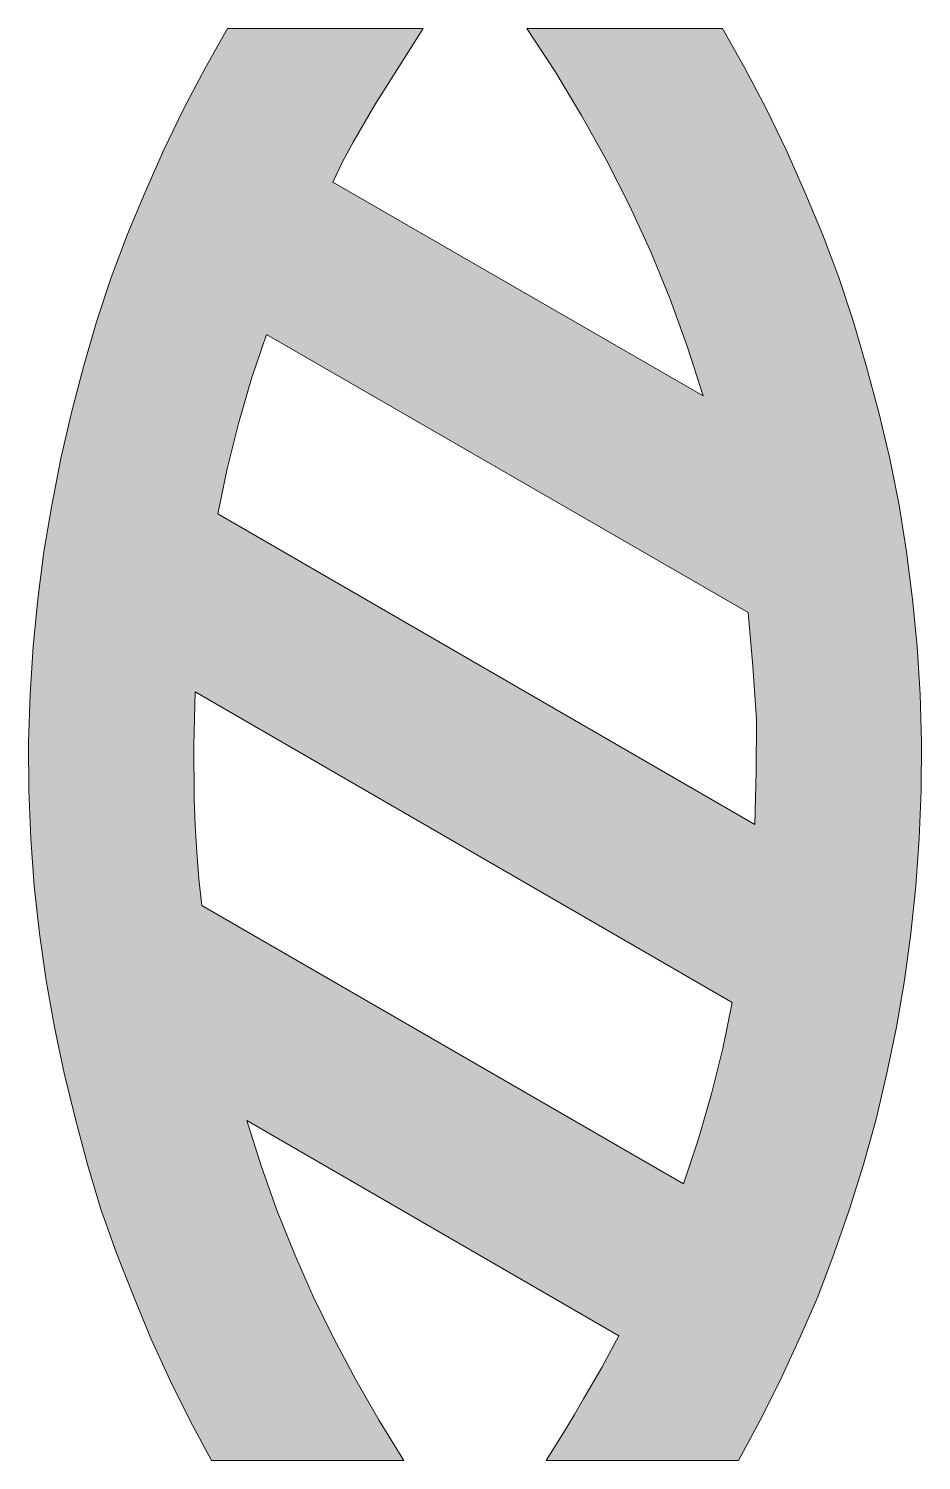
# Model space of a CAD drawing. Header units: metres. Extents: x 116 to 282, y 9 to 275.
import ezdxf

# ---------------------------------------------------------------- set-up
doc = ezdxf.new("R2010")
doc.units = ezdxf.units.M
doc.layers.add('FILL_WHITE_FFFFFF', color=7, linetype='Continuous', true_color=0xffffff)

msp = doc.modelspace()

# ---------------------------------------------------------------- hatches: boundary and pattern name
at = {"layer": 'FILL_WHITE_FFFFFF', "true_color": 0xffffff}
h = msp.add_hatch(color=7, dxfattribs=at)
h.dxf.hatch_style = 1
h.paths.add_polyline_path([(165.54, 47.77), (169.05, 39.82), (172.85, 32.02), (176.92, 24.36), (181.25, 16.83), (185.85, 9.45), (150.15, 9.45), (146.21, 16.76), (142.5, 24.26), (139.01, 31.94), (135.75, 39.75), (132.54, 47.86), (129.67, 56.02), (127.14, 64.3), (124.95, 72.75), (122.84, 81.23), (121.02, 89.79), (119.48, 98.43), (118.24, 107.14), (117.29, 115.92), (116.64, 124.77), (116.29, 133.68), (116.25, 142.65), (116.52, 151.52), (117.08, 160.36), (117.95, 169.15), (119.1, 177.9), (120.53, 186.59), (122.24, 195.22), (124.22, 203.77), (126.45, 212.25), (128.86, 220.56), (131.59, 228.79), (134.59, 236.85), (137.85, 244.65), (141.34, 252.46), (145.05, 260.14), (148.99, 267.64), (153.15, 274.95), (189.45, 274.95), (180.45, 260.85), (176.44, 253.87), (174.5, 250.22), (172.65, 246.45), (241.35, 206.85), (238.47, 215.89), (235.23, 224.79), (231.64, 233.54), (227.7, 242.14), (223.43, 250.58), (218.82, 258.87), (213.89, 266.99), (208.65, 274.95), (244.95, 274.95), (249.11, 267.64), (253.05, 260.14), (256.76, 252.46), (260.25, 244.65), (263.51, 236.85), (266.51, 228.79), (269.24, 220.56), (271.65, 212.25), (273.97, 203.77), (275.99, 195.22), (277.7, 186.59), (279.11, 177.9), (280.23, 169.15), (281.06, 160.36), (281.6, 151.52), (281.85, 142.65), (281.81, 133.68), (281.47, 124.77), (280.83, 115.92), (279.9, 107.14), (278.69, 98.43), (277.21, 89.79), (275.46, 81.23), (273.45, 72.75), (271.09, 64.3), (268.5, 56.02), (265.69, 47.86), (262.65, 39.75), (259.21, 31.94), (255.64, 24.26), (251.89, 16.76), (247.95, 9.45), (212.25, 9.45), (215.81, 15.15), (217.52, 17.97), (219.15, 20.85), (222.56, 26.7), (225.75, 32.55), (156.75, 72.45), (159.38, 64.08), (162.31, 55.86), (165.54, 47.77)])
h.paths.add_polyline_path([(153.09, 193.32), (151.35, 184.95), (250.95, 127.35), (251.21, 137.21), (251.25, 146.85), (250.61, 156.75), (249.75, 166.65), (160.35, 218.25), (157.59, 210.05), (155.17, 201.71), (153.09, 193.32)], flags=16)
h.paths.add_polyline_path([(146.96, 132.15), (147.15, 127.2), (147.45, 122.25), (147.84, 117.3), (148.35, 112.35), (237.75, 60.75), (240.51, 69.08), (242.92, 77.44), (245.01, 85.85), (246.75, 94.35), (147.15, 151.95), (146.87, 142.05), (146.96, 132.15)], flags=16)

# ---------------------------------------------------------------- linework, layer by layer
at = {"layer": 'FILL_WHITE_FFFFFF', "lineweight": 0, "true_color": 0xffffff}
for points in [[(165.54, 47.77), (169.05, 39.82), (172.85, 32.02), (176.92, 24.36), (181.25, 16.83), (185.85, 9.45), (150.15, 9.45), (146.21, 16.76), (142.5, 24.26), (139.01, 31.94), (135.75, 39.75), (132.54, 47.86), (129.67, 56.02), (127.14, 64.3), (124.95, 72.75), (122.84, 81.23), (121.02, 89.79), (119.48, 98.43), (118.24, 107.14), (117.29, 115.92), (116.64, 124.77), (116.29, 133.68), (116.25, 142.65), (116.52, 151.52), (117.08, 160.36), (117.95, 169.15), (119.1, 177.9), (120.53, 186.59), (122.24, 195.22), (124.22, 203.77), (126.45, 212.25), (128.86, 220.56), (131.59, 228.79), (134.59, 236.85), (137.85, 244.65), (141.34, 252.46), (145.05, 260.14), (148.99, 267.64), (153.15, 274.95), (189.45, 274.95), (180.45, 260.85), (176.44, 253.87), (174.5, 250.22), (172.65, 246.45), (241.35, 206.85), (238.47, 215.89), (235.23, 224.79), (231.64, 233.54), (227.7, 242.14), (223.43, 250.58), (218.82, 258.87), (213.89, 266.99), (208.65, 274.95), (244.95, 274.95), (249.11, 267.64), (253.05, 260.14), (256.76, 252.46), (260.25, 244.65), (263.51, 236.85), (266.51, 228.79), (269.24, 220.56), (271.65, 212.25), (273.97, 203.77), (275.99, 195.22), (277.7, 186.59), (279.11, 177.9), (280.23, 169.15), (281.06, 160.36), (281.6, 151.52), (281.85, 142.65), (281.81, 133.68), (281.47, 124.77), (280.83, 115.92), (279.9, 107.14), (278.69, 98.43), (277.21, 89.79), (275.46, 81.23), (273.45, 72.75), (271.09, 64.3), (268.5, 56.02), (265.69, 47.86), (262.65, 39.75), (259.21, 31.94), (255.64, 24.26), (251.89, 16.76), (247.95, 9.45), (212.25, 9.45), (215.81, 15.15), (217.52, 17.97), (219.15, 20.85), (222.56, 26.7), (225.75, 32.55), (156.75, 72.45), (159.38, 64.08), (162.31, 55.86)], [(153.09, 193.32), (151.35, 184.95), (250.95, 127.35), (251.21, 137.21), (251.25, 146.85), (250.61, 156.75), (249.75, 166.65), (160.35, 218.25), (157.59, 210.05), (155.17, 201.71)], [(146.96, 132.15), (147.15, 127.2), (147.45, 122.25), (147.84, 117.3), (148.35, 112.35), (237.75, 60.75), (240.51, 69.08), (242.92, 77.44), (245.01, 85.85), (246.75, 94.35), (147.15, 151.95), (146.87, 142.05)]]:
    msp.add_lwpolyline(points, close=True, dxfattribs=at)

doc.saveas('drawing.dxf')
